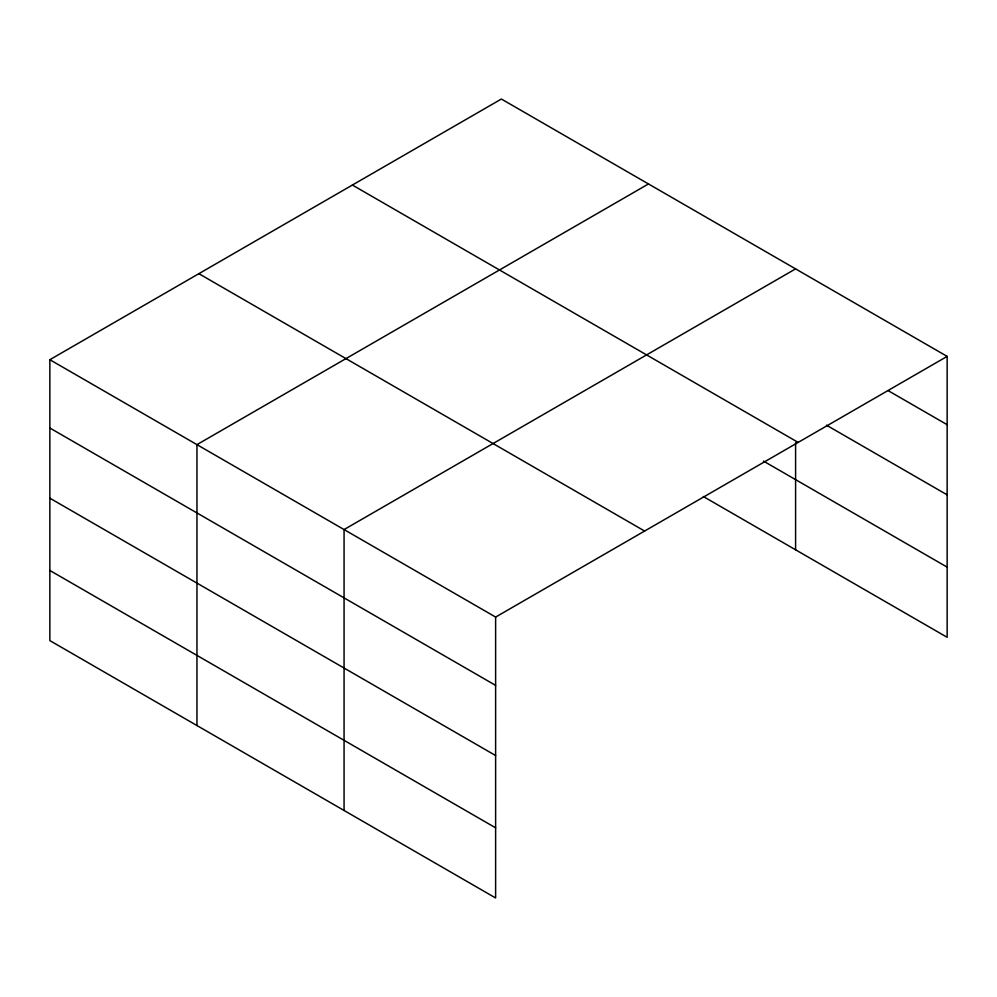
<?xml version="1.0" encoding="UTF-8"?>
<svg xmlns="http://www.w3.org/2000/svg" width="997" height="997" viewBox="0 0 997 997"><rect width="100%" height="100%" fill="white"/><g stroke="black" fill="none" stroke-linecap="round" stroke-linejoin="round"><path stroke-width="1.5" d="M49.85 359.705L495.621 617.068L495.621 897.973L49.85 640.61L49.85 359.705L501.379 99.027L947.15 356.39L947.15 637.295L703.309 496.518M648.486 183.947L196.957 444.637L196.957 725.542M795.594 268.878L344.065 529.569L344.065 810.474M495.621 617.068L947.15 356.39M888.14 390.625L947.15 424.697M826.438 425.158L947.15 494.848M352.377 185.043L798.148 442.406M763.49 461.1L947.15 567.131M198.852 273.677L644.623 531.052M49.85 428.012L495.621 685.375M49.85 498.176L495.621 755.539M49.85 570.458L495.621 827.822M795.594 442.718L795.594 549.783"/></g></svg>
